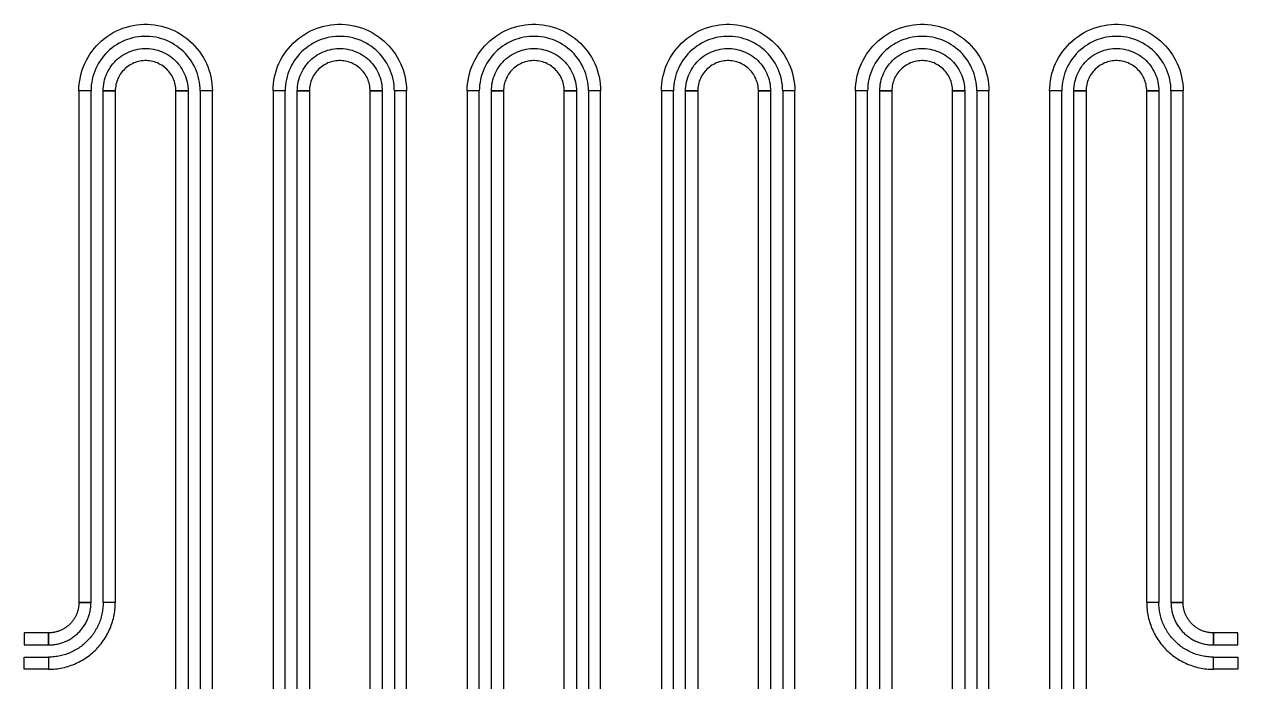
# Model space of a CAD drawing. Extents: x -25499 to 25499, y -25499 to 24195.
# Drawn here: x 7375 to 7875, y -15138 to -14867 of the extents above; entities that cross this region are included whole.
import ezdxf

# ---------------------------------------------------------------- set-up
doc = ezdxf.new("R2010")
doc.units = 0

# ---------------------------------------------------------------- blocks, each defined once
blk = doc.blocks.new('CHIP20')
for points in [[(897.5, 1105.91), (897.54, 1107.37), (897.66, 1108.83), (897.85, 1110.28), (898.12, 1111.72), (898.47, 1113.14), (898.89, 1114.55), (899.39, 1115.92), (899.96, 1117.27), (900.6, 1118.59), (901.31, 1119.87), (902.08, 1121.11), (902.93, 1122.31), (903.83, 1123.46), (904.79, 1124.56), (905.82, 1125.61), (906.89, 1126.6), (908.02, 1127.54), (909.19, 1128.41), (910.41, 1129.22), (911.67, 1129.97), (912.97, 1130.64), (914.31, 1131.25), (915.67, 1131.78), (917.06, 1132.24), (918.47, 1132.62), (919.9, 1132.93), (921.35, 1133.17), (922.81, 1133.32), (924.27, 1133.4), (925.73, 1133.4), (927.19, 1133.32), (928.65, 1133.17), (930.1, 1132.93), (931.53, 1132.62), (932.94, 1132.24), (934.33, 1131.78), (935.69, 1131.25), (937.03, 1130.64), (938.33, 1129.97), (939.59, 1129.22), (940.81, 1128.41), (941.98, 1127.54), (943.11, 1126.6), (944.18, 1125.61), (945.21, 1124.56), (946.17, 1123.46), (947.07, 1122.31), (947.92, 1121.11), (948.69, 1119.87), (949.4, 1118.59), (950.04, 1117.27), (950.61, 1115.92), (951.11, 1114.55), (951.53, 1113.14), (951.88, 1111.72), (952.15, 1110.28), (952.34, 1108.83), (952.46, 1107.37), (952.5, 1105.91), (947.5, 1105.91), (947.47, 1107.11), (947.37, 1108.3), (947.21, 1109.49), (946.99, 1110.67), (946.71, 1111.83), (946.36, 1112.98), (945.96, 1114.1), (945.49, 1115.21), (944.97, 1116.28), (944.38, 1117.33), (943.75, 1118.35), (943.06, 1119.33), (942.32, 1120.27), (941.53, 1121.17), (940.7, 1122.03), (939.82, 1122.84), (938.89, 1123.61), (937.93, 1124.32), (936.93, 1124.98), (935.9, 1125.59), (934.84, 1126.14), (933.75, 1126.64), (932.63, 1127.07), (931.5, 1127.45), (930.34, 1127.77), (929.17, 1128.02), (927.99, 1128.21), (926.8, 1128.34), (925.6, 1128.4), (924.4, 1128.4), (923.2, 1128.34), (922.01, 1128.21), (920.83, 1128.02), (919.66, 1127.77), (918.5, 1127.45), (917.37, 1127.07), (916.25, 1126.64), (915.16, 1126.14), (914.1, 1125.59), (913.07, 1124.98), (912.07, 1124.32), (911.11, 1123.61), (910.18, 1122.84), (909.3, 1122.03), (908.47, 1121.17), (907.68, 1120.27), (906.94, 1119.33), (906.25, 1118.35), (905.62, 1117.33), (905.03, 1116.28), (904.51, 1115.21), (904.04, 1114.1), (903.64, 1112.98), (903.29, 1111.83), (903.01, 1110.67), (902.79, 1109.49), (902.63, 1108.3), (902.53, 1107.11), (902.5, 1105.91), (897.5, 1105.91)], [(977.5, 1105.91), (977.54, 1107.37), (977.66, 1108.83), (977.85, 1110.28), (978.12, 1111.72), (978.47, 1113.14), (978.89, 1114.55), (979.39, 1115.92), (979.96, 1117.27), (980.6, 1118.59), (981.31, 1119.87), (982.08, 1121.11), (982.93, 1122.31), (983.83, 1123.46), (984.79, 1124.56), (985.82, 1125.61), (986.89, 1126.6), (988.02, 1127.54), (989.19, 1128.41), (990.41, 1129.22), (991.67, 1129.97), (992.97, 1130.64), (994.31, 1131.25), (995.67, 1131.78), (997.06, 1132.24), (998.47, 1132.62), (999.9, 1132.93), (1001.35, 1133.17), (1002.81, 1133.32), (1004.27, 1133.4), (1005.73, 1133.4), (1007.19, 1133.32), (1008.65, 1133.17), (1010.1, 1132.93), (1011.53, 1132.62), (1012.94, 1132.24), (1014.33, 1131.78), (1015.69, 1131.25), (1017.03, 1130.64), (1018.33, 1129.97), (1019.59, 1129.22), (1020.81, 1128.41), (1021.98, 1127.54), (1023.11, 1126.6), (1024.18, 1125.61), (1025.21, 1124.56), (1026.17, 1123.46), (1027.07, 1122.31), (1027.92, 1121.11), (1028.69, 1119.87), (1029.4, 1118.59), (1030.04, 1117.27), (1030.61, 1115.92), (1031.11, 1114.55), (1031.53, 1113.14), (1031.88, 1111.72), (1032.15, 1110.28), (1032.34, 1108.83), (1032.46, 1107.37), (1032.5, 1105.91), (1027.5, 1105.91), (1027.47, 1107.11), (1027.37, 1108.3), (1027.21, 1109.49), (1026.99, 1110.67), (1026.71, 1111.83), (1026.36, 1112.98), (1025.96, 1114.1), (1025.49, 1115.21), (1024.97, 1116.28), (1024.38, 1117.33), (1023.75, 1118.35), (1023.06, 1119.33), (1022.32, 1120.27), (1021.53, 1121.17), (1020.7, 1122.03), (1019.82, 1122.84), (1018.89, 1123.61), (1017.93, 1124.32), (1016.93, 1124.98), (1015.9, 1125.59), (1014.84, 1126.14), (1013.75, 1126.64), (1012.63, 1127.07), (1011.5, 1127.45), (1010.34, 1127.77), (1009.17, 1128.02), (1007.99, 1128.21), (1006.8, 1128.34), (1005.6, 1128.4), (1004.4, 1128.4), (1003.2, 1128.34), (1002.01, 1128.21), (1000.83, 1128.02), (999.66, 1127.77), (998.5, 1127.45), (997.37, 1127.07), (996.25, 1126.64), (995.16, 1126.14), (994.1, 1125.59), (993.07, 1124.98), (992.07, 1124.32), (991.11, 1123.61), (990.18, 1122.84), (989.3, 1122.03), (988.47, 1121.17), (987.68, 1120.27), (986.94, 1119.33), (986.25, 1118.35), (985.62, 1117.33), (985.03, 1116.28), (984.51, 1115.21), (984.04, 1114.1), (983.64, 1112.98), (983.29, 1111.83), (983.01, 1110.67), (982.79, 1109.49), (982.63, 1108.3), (982.53, 1107.11), (982.5, 1105.91), (977.5, 1105.91)], [(1057.5, 1105.91), (1057.54, 1107.37), (1057.66, 1108.83), (1057.85, 1110.28), (1058.12, 1111.72), (1058.47, 1113.14), (1058.89, 1114.55), (1059.39, 1115.92), (1059.96, 1117.27), (1060.6, 1118.59), (1061.31, 1119.87), (1062.08, 1121.11), (1062.93, 1122.31), (1063.83, 1123.46), (1064.79, 1124.56), (1065.82, 1125.61), (1066.89, 1126.6), (1068.02, 1127.54), (1069.19, 1128.41), (1070.41, 1129.22), (1071.67, 1129.97), (1072.97, 1130.64), (1074.31, 1131.25), (1075.67, 1131.78), (1077.06, 1132.24), (1078.47, 1132.62), (1079.9, 1132.93), (1081.35, 1133.17), (1082.81, 1133.32), (1084.27, 1133.4), (1085.73, 1133.4), (1087.19, 1133.32), (1088.65, 1133.17), (1090.1, 1132.93), (1091.53, 1132.62), (1092.94, 1132.24), (1094.33, 1131.78), (1095.69, 1131.25), (1097.03, 1130.64), (1098.33, 1129.97), (1099.59, 1129.22), (1100.81, 1128.41), (1101.98, 1127.54), (1103.11, 1126.6), (1104.18, 1125.61), (1105.21, 1124.56), (1106.17, 1123.46), (1107.07, 1122.31), (1107.92, 1121.11), (1108.69, 1119.87), (1109.4, 1118.59), (1110.04, 1117.27), (1110.61, 1115.92), (1111.11, 1114.55), (1111.53, 1113.14), (1111.88, 1111.72), (1112.15, 1110.28), (1112.34, 1108.83), (1112.46, 1107.37), (1112.5, 1105.91), (1107.5, 1105.91), (1107.47, 1107.11), (1107.37, 1108.3), (1107.21, 1109.49), (1106.99, 1110.67), (1106.71, 1111.83), (1106.36, 1112.98), (1105.96, 1114.1), (1105.49, 1115.21), (1104.97, 1116.28), (1104.38, 1117.33), (1103.75, 1118.35), (1103.06, 1119.33), (1102.32, 1120.27), (1101.53, 1121.17), (1100.7, 1122.03), (1099.82, 1122.84), (1098.89, 1123.61), (1097.93, 1124.32), (1096.93, 1124.98), (1095.9, 1125.59), (1094.84, 1126.14), (1093.75, 1126.64), (1092.63, 1127.07), (1091.5, 1127.45), (1090.34, 1127.77), (1089.17, 1128.02), (1087.99, 1128.21), (1086.8, 1128.34), (1085.6, 1128.4), (1084.4, 1128.4), (1083.2, 1128.34), (1082.01, 1128.21), (1080.83, 1128.02), (1079.66, 1127.77), (1078.5, 1127.45), (1077.37, 1127.07), (1076.25, 1126.64), (1075.16, 1126.14), (1074.1, 1125.59), (1073.07, 1124.98), (1072.07, 1124.32), (1071.11, 1123.61), (1070.18, 1122.84), (1069.3, 1122.03), (1068.47, 1121.17), (1067.68, 1120.27), (1066.94, 1119.33), (1066.25, 1118.35), (1065.62, 1117.33), (1065.03, 1116.28), (1064.51, 1115.21), (1064.04, 1114.1), (1063.64, 1112.98), (1063.29, 1111.83), (1063.01, 1110.67), (1062.79, 1109.49), (1062.63, 1108.3), (1062.53, 1107.11), (1062.5, 1105.91), (1057.5, 1105.91)], [(1137.5, 1105.91), (1137.54, 1107.37), (1137.66, 1108.83), (1137.85, 1110.28), (1138.12, 1111.72), (1138.47, 1113.14), (1138.89, 1114.55), (1139.39, 1115.92), (1139.96, 1117.27), (1140.6, 1118.59), (1141.31, 1119.87), (1142.08, 1121.11), (1142.93, 1122.31), (1143.83, 1123.46), (1144.79, 1124.56), (1145.82, 1125.61), (1146.89, 1126.6), (1148.02, 1127.54), (1149.19, 1128.41), (1150.41, 1129.22), (1151.67, 1129.97), (1152.97, 1130.64), (1154.31, 1131.25), (1155.67, 1131.78), (1157.06, 1132.24), (1158.47, 1132.62), (1159.9, 1132.93), (1161.35, 1133.17), (1162.81, 1133.32), (1164.27, 1133.4), (1165.73, 1133.4), (1167.19, 1133.32), (1168.65, 1133.17), (1170.1, 1132.93), (1171.53, 1132.62), (1172.94, 1132.24), (1174.33, 1131.78), (1175.69, 1131.25), (1177.03, 1130.64), (1178.33, 1129.97), (1179.59, 1129.22), (1180.81, 1128.41), (1181.98, 1127.54), (1183.11, 1126.6), (1184.18, 1125.61), (1185.21, 1124.56), (1186.17, 1123.46), (1187.07, 1122.31), (1187.92, 1121.11), (1188.69, 1119.87), (1189.4, 1118.59), (1190.04, 1117.27), (1190.61, 1115.92), (1191.11, 1114.55), (1191.53, 1113.14), (1191.88, 1111.72), (1192.15, 1110.28), (1192.34, 1108.83), (1192.46, 1107.37), (1192.5, 1105.91), (1187.5, 1105.91), (1187.47, 1107.11), (1187.37, 1108.3), (1187.21, 1109.49), (1186.99, 1110.67), (1186.71, 1111.83), (1186.36, 1112.98), (1185.96, 1114.1), (1185.49, 1115.21), (1184.97, 1116.28), (1184.38, 1117.33), (1183.75, 1118.35), (1183.06, 1119.33), (1182.32, 1120.27), (1181.53, 1121.17), (1180.7, 1122.03), (1179.82, 1122.84), (1178.89, 1123.61), (1177.93, 1124.32), (1176.93, 1124.98), (1175.9, 1125.59), (1174.84, 1126.14), (1173.75, 1126.64), (1172.63, 1127.07), (1171.5, 1127.45), (1170.34, 1127.77), (1169.17, 1128.02), (1167.99, 1128.21), (1166.8, 1128.34), (1165.6, 1128.4), (1164.4, 1128.4), (1163.2, 1128.34), (1162.01, 1128.21), (1160.83, 1128.02), (1159.66, 1127.77), (1158.5, 1127.45), (1157.37, 1127.07), (1156.25, 1126.64), (1155.16, 1126.14), (1154.1, 1125.59), (1153.07, 1124.98), (1152.07, 1124.32), (1151.11, 1123.61), (1150.18, 1122.84), (1149.3, 1122.03), (1148.47, 1121.17), (1147.68, 1120.27), (1146.94, 1119.33), (1146.25, 1118.35), (1145.62, 1117.33), (1145.03, 1116.28), (1144.51, 1115.21), (1144.04, 1114.1), (1143.64, 1112.98), (1143.29, 1111.83), (1143.01, 1110.67), (1142.79, 1109.49), (1142.63, 1108.3), (1142.53, 1107.11), (1142.5, 1105.91), (1137.5, 1105.91)], [(1217.5, 1105.91), (1217.54, 1107.37), (1217.66, 1108.83), (1217.85, 1110.28), (1218.12, 1111.72), (1218.47, 1113.14), (1218.89, 1114.55), (1219.39, 1115.92), (1219.96, 1117.27), (1220.6, 1118.59), (1221.31, 1119.87), (1222.08, 1121.11), (1222.93, 1122.31), (1223.83, 1123.46), (1224.79, 1124.56), (1225.82, 1125.61), (1226.89, 1126.6), (1228.02, 1127.54), (1229.19, 1128.41), (1230.41, 1129.22), (1231.67, 1129.97), (1232.97, 1130.64), (1234.31, 1131.25), (1235.67, 1131.78), (1237.06, 1132.24), (1238.47, 1132.62), (1239.9, 1132.93), (1241.35, 1133.17), (1242.81, 1133.32), (1244.27, 1133.4), (1245.73, 1133.4), (1247.19, 1133.32), (1248.65, 1133.17), (1250.1, 1132.93), (1251.53, 1132.62), (1252.94, 1132.24), (1254.33, 1131.78), (1255.69, 1131.25), (1257.03, 1130.64), (1258.33, 1129.97), (1259.59, 1129.22), (1260.81, 1128.41), (1261.98, 1127.54), (1263.11, 1126.6), (1264.18, 1125.61), (1265.21, 1124.56), (1266.17, 1123.46), (1267.07, 1122.31), (1267.92, 1121.11), (1268.69, 1119.87), (1269.4, 1118.59), (1270.04, 1117.27), (1270.61, 1115.92), (1271.11, 1114.55), (1271.53, 1113.14), (1271.88, 1111.72), (1272.15, 1110.28), (1272.34, 1108.83), (1272.46, 1107.37), (1272.5, 1105.91), (1267.5, 1105.91), (1267.47, 1107.11), (1267.37, 1108.3), (1267.21, 1109.49), (1266.99, 1110.67), (1266.71, 1111.83), (1266.36, 1112.98), (1265.96, 1114.1), (1265.49, 1115.21), (1264.97, 1116.28), (1264.38, 1117.33), (1263.75, 1118.35), (1263.06, 1119.33), (1262.32, 1120.27), (1261.53, 1121.17), (1260.7, 1122.03), (1259.82, 1122.84), (1258.89, 1123.61), (1257.93, 1124.32), (1256.93, 1124.98), (1255.9, 1125.59), (1254.84, 1126.14), (1253.75, 1126.64), (1252.63, 1127.07), (1251.5, 1127.45), (1250.34, 1127.77), (1249.17, 1128.02), (1247.99, 1128.21), (1246.8, 1128.34), (1245.6, 1128.4), (1244.4, 1128.4), (1243.2, 1128.34), (1242.01, 1128.21), (1240.83, 1128.02), (1239.66, 1127.77), (1238.5, 1127.45), (1237.37, 1127.07), (1236.25, 1126.64), (1235.16, 1126.14), (1234.1, 1125.59), (1233.07, 1124.98), (1232.07, 1124.32), (1231.11, 1123.61), (1230.18, 1122.84), (1229.3, 1122.03), (1228.47, 1121.17), (1227.68, 1120.27), (1226.94, 1119.33), (1226.25, 1118.35), (1225.62, 1117.33), (1225.03, 1116.28), (1224.51, 1115.21), (1224.04, 1114.1), (1223.64, 1112.98), (1223.29, 1111.83), (1223.01, 1110.67), (1222.79, 1109.49), (1222.63, 1108.3), (1222.53, 1107.11), (1222.5, 1105.91), (1217.5, 1105.91)], [(1297.5, 1105.91), (1297.54, 1107.37), (1297.66, 1108.83), (1297.85, 1110.28), (1298.12, 1111.72), (1298.47, 1113.14), (1298.89, 1114.55), (1299.39, 1115.92), (1299.96, 1117.27), (1300.6, 1118.59), (1301.31, 1119.87), (1302.08, 1121.11), (1302.93, 1122.31), (1303.83, 1123.46), (1304.79, 1124.56), (1305.82, 1125.61), (1306.89, 1126.6), (1308.02, 1127.54), (1309.19, 1128.41), (1310.41, 1129.22), (1311.67, 1129.97), (1312.97, 1130.64), (1314.31, 1131.25), (1315.67, 1131.78), (1317.06, 1132.24), (1318.47, 1132.62), (1319.9, 1132.93), (1321.35, 1133.17), (1322.81, 1133.32), (1324.27, 1133.4), (1325.73, 1133.4), (1327.19, 1133.32), (1328.65, 1133.17), (1330.1, 1132.93), (1331.53, 1132.62), (1332.94, 1132.24), (1334.33, 1131.78), (1335.69, 1131.25), (1337.03, 1130.64), (1338.33, 1129.97), (1339.59, 1129.22), (1340.81, 1128.41), (1341.98, 1127.54), (1343.11, 1126.6), (1344.18, 1125.61), (1345.21, 1124.56), (1346.17, 1123.46), (1347.07, 1122.31), (1347.92, 1121.11), (1348.69, 1119.87), (1349.4, 1118.59), (1350.04, 1117.27), (1350.61, 1115.92), (1351.11, 1114.55), (1351.53, 1113.14), (1351.88, 1111.72), (1352.15, 1110.28), (1352.34, 1108.83), (1352.46, 1107.37), (1352.5, 1105.91), (1347.5, 1105.91), (1347.47, 1107.11), (1347.37, 1108.3), (1347.21, 1109.49), (1346.99, 1110.67), (1346.71, 1111.83), (1346.36, 1112.98), (1345.96, 1114.1), (1345.49, 1115.21), (1344.97, 1116.28), (1344.38, 1117.33), (1343.75, 1118.35), (1343.06, 1119.33), (1342.32, 1120.27), (1341.53, 1121.17), (1340.7, 1122.03), (1339.82, 1122.84), (1338.89, 1123.61), (1337.93, 1124.32), (1336.93, 1124.98), (1335.9, 1125.59), (1334.84, 1126.14), (1333.75, 1126.64), (1332.63, 1127.07), (1331.5, 1127.45), (1330.34, 1127.77), (1329.17, 1128.02), (1327.99, 1128.21), (1326.8, 1128.34), (1325.6, 1128.4), (1324.4, 1128.4), (1323.2, 1128.34), (1322.01, 1128.21), (1320.83, 1128.02), (1319.66, 1127.77), (1318.5, 1127.45), (1317.37, 1127.07), (1316.25, 1126.64), (1315.16, 1126.14), (1314.1, 1125.59), (1313.07, 1124.98), (1312.07, 1124.32), (1311.11, 1123.61), (1310.18, 1122.84), (1309.3, 1122.03), (1308.47, 1121.17), (1307.68, 1120.27), (1306.94, 1119.33), (1306.25, 1118.35), (1305.62, 1117.33), (1305.03, 1116.28), (1304.51, 1115.21), (1304.04, 1114.1), (1303.64, 1112.98), (1303.29, 1111.83), (1303.01, 1110.67), (1302.79, 1109.49), (1302.63, 1108.3), (1302.53, 1107.11), (1302.5, 1105.91), (1297.5, 1105.91)], [(907.5, 1105.91), (907.52, 1106.84), (907.6, 1107.77), (907.72, 1108.69), (907.9, 1109.61), (908.12, 1110.51), (908.39, 1111.41), (908.7, 1112.28), (909.06, 1113.14), (909.47, 1113.98), (909.92, 1114.79), (910.42, 1115.58), (910.95, 1116.35), (911.53, 1117.08), (912.14, 1117.78), (912.79, 1118.45), (913.48, 1119.08), (914.19, 1119.67), (914.94, 1120.23), (915.72, 1120.74), (916.52, 1121.22), (917.35, 1121.65), (918.2, 1122.03), (919.06, 1122.37), (919.95, 1122.66), (920.85, 1122.91), (921.76, 1123.11), (922.68, 1123.25), (923.6, 1123.35), (924.53, 1123.4), (925.47, 1123.4), (926.4, 1123.35), (927.32, 1123.25), (928.24, 1123.11), (929.15, 1122.91), (930.05, 1122.66), (930.94, 1122.37), (931.8, 1122.03), (932.65, 1121.65), (933.48, 1121.22), (934.28, 1120.74), (935.06, 1120.23), (935.81, 1119.67), (936.52, 1119.08), (937.21, 1118.45), (937.86, 1117.78), (938.47, 1117.08), (939.05, 1116.35), (939.58, 1115.58), (940.08, 1114.79), (940.53, 1113.98), (940.94, 1113.14), (941.3, 1112.28), (941.61, 1111.41), (941.88, 1110.51), (942.1, 1109.61), (942.28, 1108.69), (942.4, 1107.77), (942.48, 1106.84), (942.5, 1105.91), (937.5, 1105.91), (937.48, 1106.57), (937.43, 1107.24), (937.34, 1107.9), (937.22, 1108.55), (937.06, 1109.2), (936.87, 1109.84), (936.64, 1110.46), (936.38, 1111.07), (936.09, 1111.67), (935.77, 1112.25), (935.42, 1112.82), (935.03, 1113.36), (934.62, 1113.89), (934.18, 1114.39), (933.72, 1114.86), (933.23, 1115.32), (932.72, 1115.74), (932.18, 1116.14), (931.63, 1116.51), (931.06, 1116.84), (930.47, 1117.15), (929.86, 1117.43), (929.24, 1117.67), (928.61, 1117.88), (927.97, 1118.05), (927.32, 1118.19), (926.66, 1118.3), (926, 1118.37), (925.33, 1118.4), (924.67, 1118.4), (924, 1118.37), (923.34, 1118.3), (922.68, 1118.19), (922.03, 1118.05), (921.39, 1117.88), (920.76, 1117.67), (920.14, 1117.43), (919.53, 1117.15), (918.94, 1116.84), (918.37, 1116.51), (917.82, 1116.14), (917.28, 1115.74), (916.77, 1115.32), (916.28, 1114.86), (915.82, 1114.39), (915.38, 1113.89), (914.97, 1113.36), (914.58, 1112.82), (914.23, 1112.25), (913.91, 1111.67), (913.62, 1111.07), (913.36, 1110.46), (913.13, 1109.84), (912.94, 1109.2), (912.78, 1108.55), (912.66, 1107.9), (912.57, 1107.24), (912.52, 1106.57), (912.5, 1105.91), (907.5, 1105.91)], [(987.5, 1105.91), (987.52, 1106.84), (987.6, 1107.77), (987.72, 1108.69), (987.9, 1109.61), (988.12, 1110.51), (988.39, 1111.41), (988.7, 1112.28), (989.06, 1113.14), (989.47, 1113.98), (989.92, 1114.79), (990.42, 1115.58), (990.95, 1116.35), (991.53, 1117.08), (992.14, 1117.78), (992.79, 1118.45), (993.48, 1119.08), (994.19, 1119.67), (994.94, 1120.23), (995.72, 1120.74), (996.52, 1121.22), (997.35, 1121.65), (998.2, 1122.03), (999.06, 1122.37), (999.95, 1122.66), (1000.85, 1122.91), (1001.76, 1123.11), (1002.68, 1123.25), (1003.6, 1123.35), (1004.53, 1123.4), (1005.47, 1123.4), (1006.4, 1123.35), (1007.32, 1123.25), (1008.24, 1123.11), (1009.15, 1122.91), (1010.05, 1122.66), (1010.94, 1122.37), (1011.8, 1122.03), (1012.65, 1121.65), (1013.48, 1121.22), (1014.28, 1120.74), (1015.06, 1120.23), (1015.81, 1119.67), (1016.52, 1119.08), (1017.21, 1118.45), (1017.86, 1117.78), (1018.47, 1117.08), (1019.05, 1116.35), (1019.58, 1115.58), (1020.08, 1114.79), (1020.53, 1113.98), (1020.94, 1113.14), (1021.3, 1112.28), (1021.61, 1111.41), (1021.88, 1110.51), (1022.1, 1109.61), (1022.28, 1108.69), (1022.4, 1107.77), (1022.48, 1106.84), (1022.5, 1105.91), (1017.5, 1105.91), (1017.48, 1106.57), (1017.43, 1107.24), (1017.34, 1107.9), (1017.22, 1108.55), (1017.06, 1109.2), (1016.87, 1109.84), (1016.64, 1110.46), (1016.38, 1111.07), (1016.09, 1111.67), (1015.77, 1112.25), (1015.42, 1112.82), (1015.03, 1113.36), (1014.62, 1113.89), (1014.18, 1114.39), (1013.72, 1114.86), (1013.23, 1115.32), (1012.72, 1115.74), (1012.18, 1116.14), (1011.63, 1116.51), (1011.06, 1116.84), (1010.47, 1117.15), (1009.86, 1117.43), (1009.24, 1117.67), (1008.61, 1117.88), (1007.97, 1118.05), (1007.32, 1118.19), (1006.66, 1118.3), (1006, 1118.37), (1005.33, 1118.4), (1004.67, 1118.4), (1004, 1118.37), (1003.34, 1118.3), (1002.68, 1118.19), (1002.03, 1118.05), (1001.39, 1117.88), (1000.76, 1117.67), (1000.14, 1117.43), (999.53, 1117.15), (998.94, 1116.84), (998.37, 1116.51), (997.82, 1116.14), (997.28, 1115.74), (996.77, 1115.32), (996.28, 1114.86), (995.82, 1114.39), (995.38, 1113.89), (994.97, 1113.36), (994.58, 1112.82), (994.23, 1112.25), (993.91, 1111.67), (993.62, 1111.07), (993.36, 1110.46), (993.13, 1109.84), (992.94, 1109.2), (992.78, 1108.55), (992.66, 1107.9), (992.57, 1107.24), (992.52, 1106.57), (992.5, 1105.91), (987.5, 1105.91)], [(1067.5, 1105.91), (1067.52, 1106.84), (1067.6, 1107.77), (1067.72, 1108.69), (1067.9, 1109.61), (1068.12, 1110.51), (1068.39, 1111.41), (1068.7, 1112.28), (1069.06, 1113.14), (1069.47, 1113.98), (1069.92, 1114.79), (1070.42, 1115.58), (1070.95, 1116.35), (1071.53, 1117.08), (1072.14, 1117.78), (1072.79, 1118.45), (1073.48, 1119.08), (1074.19, 1119.67), (1074.94, 1120.23), (1075.72, 1120.74), (1076.52, 1121.22), (1077.35, 1121.65), (1078.2, 1122.03), (1079.06, 1122.37), (1079.95, 1122.66), (1080.85, 1122.91), (1081.76, 1123.11), (1082.68, 1123.25), (1083.6, 1123.35), (1084.53, 1123.4), (1085.47, 1123.4), (1086.4, 1123.35), (1087.32, 1123.25), (1088.24, 1123.11), (1089.15, 1122.91), (1090.05, 1122.66), (1090.94, 1122.37), (1091.8, 1122.03), (1092.65, 1121.65), (1093.48, 1121.22), (1094.28, 1120.74), (1095.06, 1120.23), (1095.81, 1119.67), (1096.52, 1119.08), (1097.21, 1118.45), (1097.86, 1117.78), (1098.47, 1117.08), (1099.05, 1116.35), (1099.58, 1115.58), (1100.08, 1114.79), (1100.53, 1113.98), (1100.94, 1113.14), (1101.3, 1112.28), (1101.61, 1111.41), (1101.88, 1110.51), (1102.1, 1109.61), (1102.28, 1108.69), (1102.4, 1107.77), (1102.48, 1106.84), (1102.5, 1105.91), (1097.5, 1105.91), (1097.48, 1106.57), (1097.43, 1107.24), (1097.34, 1107.9), (1097.22, 1108.55), (1097.06, 1109.2), (1096.87, 1109.84), (1096.64, 1110.46), (1096.38, 1111.07), (1096.09, 1111.67), (1095.77, 1112.25), (1095.42, 1112.82), (1095.03, 1113.36), (1094.62, 1113.89), (1094.18, 1114.39), (1093.72, 1114.86), (1093.23, 1115.32), (1092.72, 1115.74), (1092.18, 1116.14), (1091.63, 1116.51), (1091.06, 1116.84), (1090.47, 1117.15), (1089.86, 1117.43), (1089.24, 1117.67), (1088.61, 1117.88), (1087.97, 1118.05), (1087.32, 1118.19), (1086.66, 1118.3), (1086, 1118.37), (1085.33, 1118.4), (1084.67, 1118.4), (1084, 1118.37), (1083.34, 1118.3), (1082.68, 1118.19), (1082.03, 1118.05), (1081.39, 1117.88), (1080.76, 1117.67), (1080.14, 1117.43), (1079.53, 1117.15), (1078.94, 1116.84), (1078.37, 1116.51), (1077.82, 1116.14), (1077.28, 1115.74), (1076.77, 1115.32), (1076.28, 1114.86), (1075.82, 1114.39), (1075.38, 1113.89), (1074.97, 1113.36), (1074.58, 1112.82), (1074.23, 1112.25), (1073.91, 1111.67), (1073.62, 1111.07), (1073.36, 1110.46), (1073.13, 1109.84), (1072.94, 1109.2), (1072.78, 1108.55), (1072.66, 1107.9), (1072.57, 1107.24), (1072.52, 1106.57), (1072.5, 1105.91), (1067.5, 1105.91)], [(1147.5, 1105.91), (1147.52, 1106.84), (1147.6, 1107.77), (1147.72, 1108.69), (1147.9, 1109.61), (1148.12, 1110.51), (1148.39, 1111.41), (1148.7, 1112.28), (1149.06, 1113.14), (1149.47, 1113.98), (1149.92, 1114.79), (1150.42, 1115.58), (1150.95, 1116.35), (1151.53, 1117.08), (1152.14, 1117.78), (1152.79, 1118.45), (1153.48, 1119.08), (1154.19, 1119.67), (1154.94, 1120.23), (1155.72, 1120.74), (1156.52, 1121.22), (1157.35, 1121.65), (1158.2, 1122.03), (1159.06, 1122.37), (1159.95, 1122.66), (1160.85, 1122.91), (1161.76, 1123.11), (1162.68, 1123.25), (1163.6, 1123.35), (1164.53, 1123.4), (1165.47, 1123.4), (1166.4, 1123.35), (1167.32, 1123.25), (1168.24, 1123.11), (1169.15, 1122.91), (1170.05, 1122.66), (1170.94, 1122.37), (1171.8, 1122.03), (1172.65, 1121.65), (1173.48, 1121.22), (1174.28, 1120.74), (1175.06, 1120.23), (1175.81, 1119.67), (1176.52, 1119.08), (1177.21, 1118.45), (1177.86, 1117.78), (1178.47, 1117.08), (1179.05, 1116.35), (1179.58, 1115.58), (1180.08, 1114.79), (1180.53, 1113.98), (1180.94, 1113.14), (1181.3, 1112.28), (1181.61, 1111.41), (1181.88, 1110.51), (1182.1, 1109.61), (1182.28, 1108.69), (1182.4, 1107.77), (1182.48, 1106.84), (1182.5, 1105.91), (1177.5, 1105.91), (1177.48, 1106.57), (1177.43, 1107.24), (1177.34, 1107.9), (1177.22, 1108.55), (1177.06, 1109.2), (1176.87, 1109.84), (1176.64, 1110.46), (1176.38, 1111.07), (1176.09, 1111.67), (1175.77, 1112.25), (1175.42, 1112.82), (1175.03, 1113.36), (1174.62, 1113.89), (1174.18, 1114.39), (1173.72, 1114.86), (1173.23, 1115.32), (1172.72, 1115.74), (1172.18, 1116.14), (1171.63, 1116.51), (1171.06, 1116.84), (1170.47, 1117.15), (1169.86, 1117.43), (1169.24, 1117.67), (1168.61, 1117.88), (1167.97, 1118.05), (1167.32, 1118.19), (1166.66, 1118.3), (1166, 1118.37), (1165.33, 1118.4), (1164.67, 1118.4), (1164, 1118.37), (1163.34, 1118.3), (1162.68, 1118.19), (1162.03, 1118.05), (1161.39, 1117.88), (1160.76, 1117.67), (1160.14, 1117.43), (1159.53, 1117.15), (1158.94, 1116.84), (1158.37, 1116.51), (1157.82, 1116.14), (1157.28, 1115.74), (1156.77, 1115.32), (1156.28, 1114.86), (1155.82, 1114.39), (1155.38, 1113.89), (1154.97, 1113.36), (1154.58, 1112.82), (1154.23, 1112.25), (1153.91, 1111.67), (1153.62, 1111.07), (1153.36, 1110.46), (1153.13, 1109.84), (1152.94, 1109.2), (1152.78, 1108.55), (1152.66, 1107.9), (1152.57, 1107.24), (1152.52, 1106.57), (1152.5, 1105.91), (1147.5, 1105.91)], [(1227.5, 1105.91), (1227.52, 1106.84), (1227.6, 1107.77), (1227.72, 1108.69), (1227.9, 1109.61), (1228.12, 1110.51), (1228.39, 1111.41), (1228.7, 1112.28), (1229.06, 1113.14), (1229.47, 1113.98), (1229.92, 1114.79), (1230.42, 1115.58), (1230.95, 1116.35), (1231.53, 1117.08), (1232.14, 1117.78), (1232.79, 1118.45), (1233.48, 1119.08), (1234.19, 1119.67), (1234.94, 1120.23), (1235.72, 1120.74), (1236.52, 1121.22), (1237.35, 1121.65), (1238.2, 1122.03), (1239.06, 1122.37), (1239.95, 1122.66), (1240.85, 1122.91), (1241.76, 1123.11), (1242.68, 1123.25), (1243.6, 1123.35), (1244.53, 1123.4), (1245.47, 1123.4), (1246.4, 1123.35), (1247.32, 1123.25), (1248.24, 1123.11), (1249.15, 1122.91), (1250.05, 1122.66), (1250.94, 1122.37), (1251.8, 1122.03), (1252.65, 1121.65), (1253.48, 1121.22), (1254.28, 1120.74), (1255.06, 1120.23), (1255.81, 1119.67), (1256.52, 1119.08), (1257.21, 1118.45), (1257.86, 1117.78), (1258.47, 1117.08), (1259.05, 1116.35), (1259.58, 1115.58), (1260.08, 1114.79), (1260.53, 1113.98), (1260.94, 1113.14), (1261.3, 1112.28), (1261.61, 1111.41), (1261.88, 1110.51), (1262.1, 1109.61), (1262.28, 1108.69), (1262.4, 1107.77), (1262.48, 1106.84), (1262.5, 1105.91), (1257.5, 1105.91), (1257.48, 1106.57), (1257.43, 1107.24), (1257.34, 1107.9), (1257.22, 1108.55), (1257.06, 1109.2), (1256.87, 1109.84), (1256.64, 1110.46), (1256.38, 1111.07), (1256.09, 1111.67), (1255.77, 1112.25), (1255.42, 1112.82), (1255.03, 1113.36), (1254.62, 1113.89), (1254.18, 1114.39), (1253.72, 1114.86), (1253.23, 1115.32), (1252.72, 1115.74), (1252.18, 1116.14), (1251.63, 1116.51), (1251.06, 1116.84), (1250.47, 1117.15), (1249.86, 1117.43), (1249.24, 1117.67), (1248.61, 1117.88), (1247.97, 1118.05), (1247.32, 1118.19), (1246.66, 1118.3), (1246, 1118.37), (1245.33, 1118.4), (1244.67, 1118.4), (1244, 1118.37), (1243.34, 1118.3), (1242.68, 1118.19), (1242.03, 1118.05), (1241.39, 1117.88), (1240.76, 1117.67), (1240.14, 1117.43), (1239.53, 1117.15), (1238.94, 1116.84), (1238.37, 1116.51), (1237.82, 1116.14), (1237.28, 1115.74), (1236.77, 1115.32), (1236.28, 1114.86), (1235.82, 1114.39), (1235.38, 1113.89), (1234.97, 1113.36), (1234.58, 1112.82), (1234.23, 1112.25), (1233.91, 1111.67), (1233.62, 1111.07), (1233.36, 1110.46), (1233.13, 1109.84), (1232.94, 1109.2), (1232.78, 1108.55), (1232.66, 1107.9), (1232.57, 1107.24), (1232.52, 1106.57), (1232.5, 1105.91), (1227.5, 1105.91)], [(1307.5, 1105.91), (1307.52, 1106.84), (1307.6, 1107.77), (1307.72, 1108.69), (1307.9, 1109.61), (1308.12, 1110.51), (1308.39, 1111.41), (1308.7, 1112.28), (1309.06, 1113.14), (1309.47, 1113.98), (1309.92, 1114.79), (1310.42, 1115.58), (1310.95, 1116.35), (1311.53, 1117.08), (1312.14, 1117.78), (1312.79, 1118.45), (1313.48, 1119.08), (1314.19, 1119.67), (1314.94, 1120.23), (1315.72, 1120.74), (1316.52, 1121.22), (1317.35, 1121.65), (1318.2, 1122.03), (1319.06, 1122.37), (1319.95, 1122.66), (1320.85, 1122.91), (1321.76, 1123.11), (1322.68, 1123.25), (1323.6, 1123.35), (1324.53, 1123.4), (1325.47, 1123.4), (1326.4, 1123.35), (1327.32, 1123.25), (1328.24, 1123.11), (1329.15, 1122.91), (1330.05, 1122.66), (1330.94, 1122.37), (1331.8, 1122.03), (1332.65, 1121.65), (1333.48, 1121.22), (1334.28, 1120.74), (1335.06, 1120.23), (1335.81, 1119.67), (1336.52, 1119.08), (1337.21, 1118.45), (1337.86, 1117.78), (1338.47, 1117.08), (1339.05, 1116.35), (1339.58, 1115.58), (1340.08, 1114.79), (1340.53, 1113.98), (1340.94, 1113.14), (1341.3, 1112.28), (1341.61, 1111.41), (1341.88, 1110.51), (1342.1, 1109.61), (1342.28, 1108.69), (1342.4, 1107.77), (1342.48, 1106.84), (1342.5, 1105.91), (1337.5, 1105.91), (1337.48, 1106.57), (1337.43, 1107.24), (1337.34, 1107.9), (1337.22, 1108.55), (1337.06, 1109.2), (1336.87, 1109.84), (1336.64, 1110.46), (1336.38, 1111.07), (1336.09, 1111.67), (1335.77, 1112.25), (1335.42, 1112.82), (1335.03, 1113.36), (1334.62, 1113.89), (1334.18, 1114.39), (1333.72, 1114.86), (1333.23, 1115.32), (1332.72, 1115.74), (1332.18, 1116.14), (1331.63, 1116.51), (1331.06, 1116.84), (1330.47, 1117.15), (1329.86, 1117.43), (1329.24, 1117.67), (1328.61, 1117.88), (1327.97, 1118.05), (1327.32, 1118.19), (1326.66, 1118.3), (1326, 1118.37), (1325.33, 1118.4), (1324.67, 1118.4), (1324, 1118.37), (1323.34, 1118.3), (1322.68, 1118.19), (1322.03, 1118.05), (1321.39, 1117.88), (1320.76, 1117.67), (1320.14, 1117.43), (1319.53, 1117.15), (1318.94, 1116.84), (1318.37, 1116.51), (1317.82, 1116.14), (1317.28, 1115.74), (1316.77, 1115.32), (1316.28, 1114.86), (1315.82, 1114.39), (1315.38, 1113.89), (1314.97, 1113.36), (1314.58, 1112.82), (1314.23, 1112.25), (1313.91, 1111.67), (1313.62, 1111.07), (1313.36, 1110.46), (1313.13, 1109.84), (1312.94, 1109.2), (1312.78, 1108.55), (1312.66, 1107.9), (1312.57, 1107.24), (1312.52, 1106.57), (1312.5, 1105.91), (1307.5, 1105.91)], [(902.5, 895), (902.5, 1105.91), (897.5, 1105.91), (897.5, 895), (902.5, 895)], [(907.5, 895), (907.5, 1105.91), (912.5, 1105.91), (912.5, 895), (907.5, 895)], [(942.5, 1105.91), (942.5, 646.09), (937.5, 646.09), (937.5, 1105.91), (942.5, 1105.91)], [(947.5, 1105.91), (947.5, 646.09), (952.5, 646.09), (952.5, 1105.91), (947.5, 1105.91)], [(982.5, 646.09), (982.5, 1105.91), (977.5, 1105.91), (977.5, 646.09), (982.5, 646.09)], [(987.5, 646.09), (987.5, 1105.91), (992.5, 1105.91), (992.5, 646.09), (987.5, 646.09)], [(1022.5, 1105.91), (1022.5, 646.09), (1017.5, 646.09), (1017.5, 1105.91), (1022.5, 1105.91)], [(1027.5, 1105.91), (1027.5, 646.09), (1032.5, 646.09), (1032.5, 1105.91), (1027.5, 1105.91)], [(1062.5, 646.09), (1062.5, 1105.91), (1057.5, 1105.91), (1057.5, 646.09), (1062.5, 646.09)], [(1067.5, 646.09), (1067.5, 1105.91), (1072.5, 1105.91), (1072.5, 646.09), (1067.5, 646.09)], [(1102.5, 1105.91), (1102.5, 646.09), (1097.5, 646.09), (1097.5, 1105.91), (1102.5, 1105.91)], [(1107.5, 1105.91), (1107.5, 646.09), (1112.5, 646.09), (1112.5, 1105.91), (1107.5, 1105.91)], [(1142.5, 646.09), (1142.5, 1105.91), (1137.5, 1105.91), (1137.5, 646.09), (1142.5, 646.09)], [(1147.5, 646.09), (1147.5, 1105.91), (1152.5, 1105.91), (1152.5, 646.09), (1147.5, 646.09)], [(1182.5, 1105.91), (1182.5, 646.09), (1177.5, 646.09), (1177.5, 1105.91), (1182.5, 1105.91)], [(1187.5, 1105.91), (1187.5, 646.09), (1192.5, 646.09), (1192.5, 1105.91), (1187.5, 1105.91)], [(1222.5, 646.09), (1222.5, 1105.91), (1217.5, 1105.91), (1217.5, 646.09), (1222.5, 646.09)], [(1227.5, 646.09), (1227.5, 1105.91), (1232.5, 1105.91), (1232.5, 646.09), (1227.5, 646.09)], [(1262.5, 1105.91), (1262.5, 646.09), (1257.5, 646.09), (1257.5, 1105.91), (1262.5, 1105.91)], [(1267.5, 1105.91), (1267.5, 646.09), (1272.5, 646.09), (1272.5, 1105.91), (1267.5, 1105.91)], [(1302.5, 646.09), (1302.5, 1105.91), (1297.5, 1105.91), (1297.5, 646.09), (1302.5, 646.09)], [(1307.5, 646.09), (1307.5, 1105.91), (1312.5, 1105.91), (1312.5, 646.09), (1307.5, 646.09)], [(1342.5, 1105.91), (1342.5, 895), (1337.5, 895), (1337.5, 1105.91), (1342.5, 1105.91)], [(1347.5, 1105.91), (1347.5, 895), (1352.5, 895), (1352.5, 1105.91), (1347.5, 1105.91)], [(885, 867.5), (885.73, 867.51), (886.46, 867.54), (887.19, 867.59), (887.92, 867.66), (888.65, 867.74), (889.37, 867.85), (890.1, 867.98), (890.81, 868.12), (891.53, 868.29), (892.24, 868.47), (892.94, 868.67), (893.64, 868.89), (894.33, 869.13), (895.01, 869.39), (895.69, 869.66), (896.36, 869.96), (897.03, 870.27), (897.68, 870.6), (898.33, 870.94), (898.96, 871.31), (899.59, 871.69), (900.2, 872.08), (900.81, 872.5), (901.4, 872.93), (901.98, 873.37), (902.55, 873.83), (903.11, 874.3), (903.65, 874.79), (904.18, 875.3), (904.7, 875.82), (905.21, 876.35), (905.7, 876.89), (906.17, 877.45), (906.63, 878.02), (907.07, 878.6), (907.5, 879.19), (907.92, 879.8), (908.31, 880.41), (908.69, 881.04), (909.06, 881.67), (909.4, 882.32), (909.73, 882.97), (910.04, 883.64), (910.34, 884.31), (910.61, 884.99), (910.87, 885.67), (911.11, 886.36), (911.33, 887.06), (911.53, 887.76), (911.71, 888.47), (911.88, 889.19), (912.02, 889.9), (912.15, 890.63), (912.26, 891.35), (912.34, 892.08), (912.41, 892.81), (912.46, 893.54), (912.49, 894.27), (912.5, 895), (907.5, 895), (907.49, 894.4), (907.47, 893.8), (907.43, 893.2), (907.37, 892.61), (907.3, 892.01), (907.21, 891.42), (907.11, 890.83), (906.99, 890.24), (906.86, 889.66), (906.71, 889.08), (906.54, 888.5), (906.36, 887.93), (906.17, 887.37), (905.96, 886.81), (905.73, 886.25), (905.49, 885.7), (905.23, 885.16), (904.97, 884.63), (904.68, 884.1), (904.38, 883.58), (904.07, 883.07), (903.75, 882.56), (903.41, 882.07), (903.06, 881.58), (902.7, 881.11), (902.32, 880.64), (901.93, 880.18), (901.53, 879.74), (901.12, 879.3), (900.7, 878.88), (900.26, 878.47), (899.82, 878.07), (899.36, 877.68), (898.89, 877.3), (898.42, 876.94), (897.93, 876.59), (897.44, 876.25), (896.93, 875.93), (896.42, 875.62), (895.9, 875.32), (895.37, 875.03), (894.84, 874.77), (894.3, 874.51), (893.75, 874.27), (893.19, 874.04), (892.63, 873.83), (892.07, 873.64), (891.5, 873.46), (890.92, 873.29), (890.34, 873.14), (889.76, 873.01), (889.17, 872.89), (888.58, 872.79), (887.99, 872.7), (887.39, 872.63), (886.8, 872.57), (886.2, 872.53), (885.6, 872.51), (885, 872.5), (885, 867.5)], [(885, 877.5), (885.47, 877.51), (885.93, 877.52), (886.4, 877.56), (886.86, 877.6), (887.32, 877.65), (887.78, 877.72), (888.24, 877.8), (888.7, 877.9), (889.15, 878), (889.6, 878.12), (890.05, 878.25), (890.5, 878.39), (890.94, 878.54), (891.37, 878.7), (891.8, 878.88), (892.23, 879.06), (892.65, 879.26), (893.07, 879.47), (893.48, 879.69), (893.88, 879.92), (894.28, 880.16), (894.67, 880.42), (895.06, 880.68), (895.44, 880.95), (895.81, 881.24), (896.17, 881.53), (896.52, 881.83), (896.87, 882.14), (897.21, 882.46), (897.54, 882.79), (897.86, 883.13), (898.17, 883.48), (898.47, 883.83), (898.76, 884.19), (899.05, 884.56), (899.32, 884.94), (899.58, 885.33), (899.84, 885.72), (900.08, 886.12), (900.31, 886.52), (900.53, 886.93), (900.74, 887.35), (900.94, 887.77), (901.12, 888.2), (901.3, 888.63), (901.46, 889.06), (901.61, 889.5), (901.75, 889.95), (901.88, 890.4), (902, 890.85), (902.1, 891.3), (902.2, 891.76), (902.28, 892.22), (902.35, 892.68), (902.4, 893.14), (902.44, 893.6), (902.48, 894.07), (902.49, 894.53), (902.5, 895), (897.5, 895), (897.5, 894.67), (897.48, 894.33), (897.46, 894), (897.43, 893.67), (897.39, 893.34), (897.34, 893.01), (897.28, 892.68), (897.22, 892.36), (897.14, 892.03), (897.06, 891.71), (896.97, 891.39), (896.87, 891.07), (896.76, 890.76), (896.64, 890.45), (896.52, 890.14), (896.38, 889.83), (896.24, 889.53), (896.09, 889.24), (895.93, 888.94), (895.77, 888.65), (895.6, 888.37), (895.42, 888.09), (895.23, 887.82), (895.03, 887.55), (894.83, 887.28), (894.62, 887.02), (894.41, 886.77), (894.18, 886.52), (893.96, 886.28), (893.72, 886.04), (893.48, 885.82), (893.23, 885.59), (892.98, 885.38), (892.72, 885.17), (892.45, 884.97), (892.18, 884.77), (891.91, 884.58), (891.63, 884.4), (891.35, 884.23), (891.06, 884.07), (890.76, 883.91), (890.47, 883.76), (890.17, 883.62), (889.86, 883.48), (889.55, 883.36), (889.24, 883.24), (888.93, 883.13), (888.61, 883.03), (888.29, 882.94), (887.97, 882.86), (887.64, 882.78), (887.32, 882.72), (886.99, 882.66), (886.66, 882.61), (886.33, 882.57), (886, 882.54), (885.67, 882.52), (885.33, 882.5), (885, 882.5), (885, 877.5)], [(1337.5, 895), (1337.51, 894.27), (1337.54, 893.54), (1337.59, 892.81), (1337.66, 892.08), (1337.74, 891.35), (1337.85, 890.63), (1337.98, 889.9), (1338.12, 889.19), (1338.29, 888.47), (1338.47, 887.76), (1338.67, 887.06), (1338.89, 886.36), (1339.13, 885.67), (1339.39, 884.99), (1339.66, 884.31), (1339.96, 883.64), (1340.27, 882.97), (1340.6, 882.32), (1340.94, 881.67), (1341.31, 881.04), (1341.69, 880.41), (1342.08, 879.8), (1342.5, 879.19), (1342.93, 878.6), (1343.37, 878.02), (1343.83, 877.45), (1344.3, 876.89), (1344.79, 876.35), (1345.3, 875.82), (1345.82, 875.3), (1346.35, 874.79), (1346.89, 874.3), (1347.45, 873.83), (1348.02, 873.37), (1348.6, 872.93), (1349.19, 872.5), (1349.8, 872.08), (1350.41, 871.69), (1351.04, 871.31), (1351.67, 870.94), (1352.32, 870.6), (1352.97, 870.27), (1353.64, 869.96), (1354.31, 869.66), (1354.99, 869.39), (1355.67, 869.13), (1356.36, 868.89), (1357.06, 868.67), (1357.76, 868.47), (1358.47, 868.29), (1359.19, 868.12), (1359.9, 867.98), (1360.63, 867.85), (1361.35, 867.74), (1362.08, 867.66), (1362.81, 867.59), (1363.54, 867.54), (1364.27, 867.51), (1365, 867.5), (1365, 872.5), (1364.4, 872.51), (1363.8, 872.53), (1363.2, 872.57), (1362.61, 872.63), (1362.01, 872.7), (1361.42, 872.79), (1360.83, 872.89), (1360.24, 873.01), (1359.66, 873.14), (1359.08, 873.29), (1358.5, 873.46), (1357.93, 873.64), (1357.37, 873.83), (1356.81, 874.04), (1356.25, 874.27), (1355.7, 874.51), (1355.16, 874.77), (1354.63, 875.03), (1354.1, 875.32), (1353.58, 875.62), (1353.07, 875.93), (1352.56, 876.25), (1352.07, 876.59), (1351.58, 876.94), (1351.11, 877.3), (1350.64, 877.68), (1350.18, 878.07), (1349.74, 878.47), (1349.3, 878.88), (1348.88, 879.3), (1348.47, 879.74), (1348.07, 880.18), (1347.68, 880.64), (1347.3, 881.11), (1346.94, 881.58), (1346.59, 882.07), (1346.25, 882.56), (1345.93, 883.07), (1345.62, 883.58), (1345.32, 884.1), (1345.03, 884.63), (1344.77, 885.16), (1344.51, 885.7), (1344.27, 886.25), (1344.04, 886.81), (1343.83, 887.37), (1343.64, 887.93), (1343.46, 888.5), (1343.29, 889.08), (1343.14, 889.66), (1343.01, 890.24), (1342.89, 890.83), (1342.79, 891.42), (1342.7, 892.01), (1342.63, 892.61), (1342.57, 893.2), (1342.53, 893.8), (1342.51, 894.4), (1342.5, 895), (1337.5, 895)], [(1347.5, 895), (1347.51, 894.53), (1347.52, 894.07), (1347.56, 893.6), (1347.6, 893.14), (1347.65, 892.68), (1347.72, 892.22), (1347.8, 891.76), (1347.9, 891.3), (1348, 890.85), (1348.12, 890.4), (1348.25, 889.95), (1348.39, 889.5), (1348.54, 889.06), (1348.7, 888.63), (1348.88, 888.2), (1349.06, 887.77), (1349.26, 887.35), (1349.47, 886.93), (1349.69, 886.52), (1349.92, 886.12), (1350.16, 885.72), (1350.42, 885.33), (1350.68, 884.94), (1350.95, 884.56), (1351.24, 884.19), (1351.53, 883.83), (1351.83, 883.48), (1352.14, 883.13), (1352.46, 882.79), (1352.79, 882.46), (1353.13, 882.14), (1353.48, 881.83), (1353.83, 881.53), (1354.19, 881.24), (1354.56, 880.95), (1354.94, 880.68), (1355.33, 880.42), (1355.72, 880.16), (1356.12, 879.92), (1356.52, 879.69), (1356.93, 879.47), (1357.35, 879.26), (1357.77, 879.06), (1358.2, 878.88), (1358.63, 878.7), (1359.06, 878.54), (1359.5, 878.39), (1359.95, 878.25), (1360.4, 878.12), (1360.85, 878), (1361.3, 877.9), (1361.76, 877.8), (1362.22, 877.72), (1362.68, 877.65), (1363.14, 877.6), (1363.6, 877.56), (1364.07, 877.52), (1364.53, 877.51), (1365, 877.5), (1365, 882.5), (1364.67, 882.5), (1364.33, 882.52), (1364, 882.54), (1363.67, 882.57), (1363.34, 882.61), (1363.01, 882.66), (1362.68, 882.72), (1362.36, 882.78), (1362.03, 882.86), (1361.71, 882.94), (1361.39, 883.03), (1361.07, 883.13), (1360.76, 883.24), (1360.45, 883.36), (1360.14, 883.48), (1359.83, 883.62), (1359.53, 883.76), (1359.24, 883.91), (1358.94, 884.07), (1358.65, 884.23), (1358.37, 884.4), (1358.09, 884.58), (1357.82, 884.77), (1357.55, 884.97), (1357.28, 885.17), (1357.02, 885.38), (1356.77, 885.59), (1356.52, 885.82), (1356.28, 886.04), (1356.04, 886.28), (1355.82, 886.52), (1355.59, 886.77), (1355.38, 887.02), (1355.17, 887.28), (1354.97, 887.55), (1354.77, 887.82), (1354.58, 888.09), (1354.4, 888.37), (1354.23, 888.65), (1354.07, 888.94), (1353.91, 889.24), (1353.76, 889.53), (1353.62, 889.83), (1353.48, 890.14), (1353.36, 890.45), (1353.24, 890.76), (1353.13, 891.07), (1353.03, 891.39), (1352.94, 891.71), (1352.86, 892.03), (1352.78, 892.36), (1352.72, 892.68), (1352.66, 893.01), (1352.61, 893.34), (1352.57, 893.67), (1352.54, 894), (1352.52, 894.33), (1352.5, 894.67), (1352.5, 895), (1347.5, 895)], [(875, 877.5), (885, 877.5), (885, 882.5), (875, 882.5), (875, 877.5)], [(1365, 877.5), (1375, 877.5), (1375, 882.5), (1365, 882.5), (1365, 877.5)], [(875, 872.5), (885, 872.5), (885, 867.5), (875, 867.5), (875, 872.5)], [(1365, 872.5), (1375, 872.5), (1375, 867.5), (1365, 867.5), (1365, 872.5)]]:
    blk.add_lwpolyline(points)

msp = doc.modelspace()

# ---------------------------------------------------------------- block references
msp.add_blockref('CHIP20', (6500, -16000))

doc.saveas('drawing.dxf')
